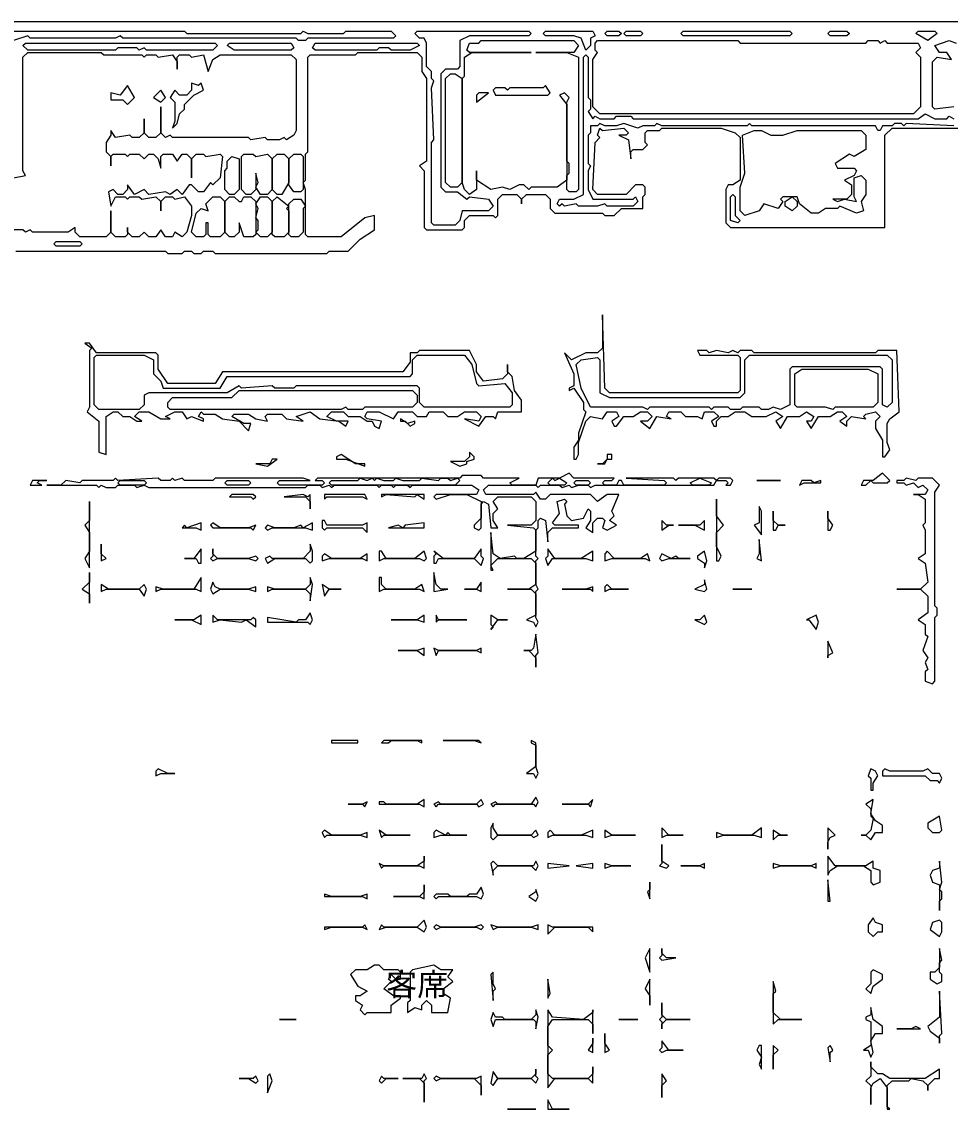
# Model space of a CAD drawing. Header units: millimetres. Extents: x -943 to 57094, y -4146 to 35497.
# Drawn here: x 26056 to 42423, y 16315 to 35497 of the extents above; entities that cross this region are included whole.
import ezdxf

# ---------------------------------------------------------------- set-up
doc = ezdxf.new("R2010")
doc.units = ezdxf.units.MM
doc.layers.add('EDITABLE_ROOM_LABELS', color=7, linetype='Continuous', lineweight=18, true_color=0x50555f)
doc.layers.add('RASTER_CONTOURS', color=7, linetype='Continuous', lineweight=18, true_color=0x50555f)
doc.styles.add('JAPANESE', font='msgothic.ttc')

msp = doc.modelspace()

# ---------------------------------------------------------------- linework, layer by layer
at = {"layer": 'RASTER_CONTOURS'}
for points in [[(51653, 35497), (6026, 35497)], [(22561, 35330), (28923, 35330), (28965, 35289), (30974, 35289), (31016, 35330), (31100, 35289), (31728, 35289), (31770, 35330), (32565, 35330), (32649, 35247), (32607, 35205), (31100, 35205), (31058, 35164), (30932, 35164), (30890, 35205), (27835, 35205), (27793, 35247), (27709, 35205), (26202, 35205), (26160, 35247), (25909, 35164)], [(42485, 33996), (42151, 33954), (42109, 33996), (42109, 34788), (42192, 34872), (42444, 34830), (42360, 34955), (42234, 34955), (42151, 35080), (42402, 35164), (42527, 35122)], [(25909, 32745), (26119, 32787), (26077, 32870), (26077, 34872), (26160, 34955), (27458, 34955), (27500, 34913), (28170, 34913), (28212, 34872), (28253, 34913), (28421, 34913), (28463, 34872), (28714, 34913), (28798, 34788), (28798, 34663), (28798, 34872), (28839, 34913), (29007, 34913), (29049, 34872), (29258, 34913), (29342, 34621), (29425, 34830), (29551, 34913), (30807, 34913), (30890, 34830), (30890, 33579), (30849, 33496), (30723, 33412), (30681, 33454), (30597, 33412), (30388, 33412), (30346, 33454), (30095, 33412), (30053, 33454), (28714, 33454), (28672, 33496), (28588, 33454), (28505, 33537), (28505, 33996), (28505, 33537), (28421, 33454), (28295, 33454), (28212, 33537), (28212, 33787), (28212, 33537), (28128, 33454), (28002, 33454), (27960, 33496), (27709, 33454), (27625, 33579), (27625, 33496), (27542, 33370), (27542, 33204), (27625, 33120), (27625, 32953), (27625, 33120), (27667, 33162), (27877, 33162), (27918, 33120), (27960, 33162), (28128, 33162), (28212, 33079), (28295, 33162), (28379, 33162), (28463, 33079), (28505, 32912), (28505, 33120), (28546, 33162), (28714, 33162), (28798, 33037), (28881, 33162), (28965, 33162), (29049, 33079), (29049, 32745), (29049, 33079), (29132, 33162), (29258, 33162), (29300, 33120), (29551, 33162), (29593, 33120), (29551, 32745), (29425, 32620), (29384, 32662), (29258, 32495), (29174, 32495), (29049, 32620), (29007, 32620), (28881, 32453), (28798, 32536), (28672, 32453), (28588, 32495), (28295, 32453), (28212, 32536), (28044, 32453), (27918, 32620), (27918, 32536), (27835, 32453), (27751, 32453), (27667, 32536), (27584, 32495), (27625, 32245), (27709, 32411), (27877, 32411), (27918, 32370), (27960, 32411), (28128, 32411), (28170, 32370), (28421, 32411), (28505, 32328), (28505, 32161), (28505, 32328), (28588, 32411), (28714, 32411), (28756, 32370), (28923, 32411), (29049, 32245), (29049, 32078), (28965, 31786), (28881, 31702), (28756, 31786), (28714, 31702), (28588, 31702), (28505, 31828), (28421, 31702), (28295, 31702), (28212, 31786), (28128, 31702), (28002, 31702), (27918, 31786), (27918, 31869), (27918, 31744), (27877, 31702), (27709, 31702), (27625, 31786), (27625, 32161), (27625, 31786), (27542, 31702), (27081, 31702), (26998, 31786), (26998, 31869), (26872, 31786), (26244, 31786), (26202, 31828), (26119, 31786), (26077, 31828), (25909, 31828)], [(25951, 31452), (28588, 31452), (28630, 31411), (28881, 31411), (28923, 31452), (29049, 31452), (29091, 31411), (29216, 31411), (29258, 31452), (29425, 31452), (29467, 31411), (31435, 31411), (31477, 31452), (31811, 31452), (32021, 31661), (32272, 31828), (32272, 32078), (32104, 32036), (31686, 31702), (31100, 31702), (31058, 31744), (31058, 32536), (31016, 32662), (31058, 32703), (31058, 33162), (31100, 33204), (31100, 34872), (31142, 34913), (31937, 34913), (31979, 34955), (33025, 34955), (33109, 34872), (33109, 34621), (33193, 34496), (33193, 33037), (33067, 32953), (33151, 32870), (33151, 31869), (33193, 31828), (33821, 31828), (33862, 31869), (33862, 31994), (33946, 32078), (34365, 32078), (34407, 32036), (34448, 32078), (34448, 32370), (34532, 32453), (34783, 32453), (34867, 32370), (34867, 32286), (34867, 32370), (34951, 32453), (35286, 32453), (35369, 32370), (35369, 32203), (35453, 32119), (36290, 32119), (36332, 32078), (36500, 32078), (36625, 32203), (37002, 32203), (37002, 32411), (37044, 32453), (37044, 32578), (37002, 32620), (36876, 32620), (36709, 32453), (36207, 32453), (36123, 32536), (36165, 33370), (36248, 33454), (36207, 33496), (36248, 33621), (36290, 33579), (36667, 33621), (36751, 33537), (36709, 33496), (36583, 33496), (36751, 33412), (36793, 33079), (36793, 33204), (36834, 33245), (37002, 33245), (37086, 33329), (37044, 33370), (37044, 33537), (37086, 33579), (37295, 33579), (37337, 33621), (38383, 33621), (38634, 33537), (38718, 33454), (38718, 32703), (38593, 32620), (38509, 32620), (38467, 32536), (38467, 31953), (38551, 31869), (41272, 31869), (41272, 33496), (41397, 33621), (44202, 33621)], [(42485, 33662), (41648, 33704), (41606, 33662), (41565, 33704), (41439, 33704), (41397, 33662), (41230, 33662), (41188, 33579), (41146, 33579), (41104, 33662), (38927, 33662), (38886, 33704), (38844, 33662), (37337, 33662), (37253, 33704), (37211, 33662), (37002, 33662), (36918, 33621), (36667, 33704), (36541, 33662), (36332, 33662), (36248, 33704), (36207, 33662), (36081, 33662), (36081, 33537), (36039, 33496), (36039, 32995), (36081, 32953), (36039, 32870), (36039, 32536), (36123, 32370), (36834, 32370), (36876, 32411), (36918, 32328), (36834, 32245), (36374, 32245), (36332, 32286), (36207, 32245), (35872, 32245), (35830, 32286), (35621, 32245), (35579, 32286), (35537, 32245), (35495, 32286), (35537, 32370), (35788, 32370), (35955, 32453), (35955, 34872), (35997, 34913), (36039, 34872), (36039, 34163), (36081, 34121), (36081, 33954), (36039, 33913), (36123, 33787), (36165, 33829), (36248, 33787), (36500, 33787), (36541, 33829), (36793, 33829), (36834, 33787), (41858, 33787), (41983, 33871), (42151, 33787), (42360, 33787), (42402, 33829), (42485, 33787)]]:
    msp.add_lwpolyline(points, dxfattribs=at)
for points in [[(34993, 35330), (35035, 35289), (34993, 35247), (33946, 35247), (33779, 35164), (33779, 34705), (33737, 34663), (33528, 34663), (33444, 34580), (33444, 32578), (33528, 32495), (33737, 32495), (33904, 32370), (33946, 32411), (34281, 32370), (34365, 32245), (34281, 32161), (33821, 32161), (33779, 31994), (33695, 31911), (33318, 31911), (33276, 31953), (33276, 33370), (33318, 33412), (33276, 34330), (33318, 34455), (33276, 34496), (33276, 34621), (33193, 34705), (33193, 35122), (33151, 35205), (33067, 35205), (32983, 35289), (33025, 35330)], [(35244, 35289), (35286, 35330), (36123, 35330), (36165, 35247), (36081, 35205), (36081, 35080), (35997, 34997), (35914, 35205), (35788, 35247), (35286, 35247)], [(36332, 35289), (36374, 35330), (36583, 35330), (36625, 35289), (36583, 35247), (36374, 35247)], [(36667, 35289), (36709, 35330), (36960, 35330), (37002, 35289), (36960, 35247), (36709, 35247)], [(37672, 35289), (37713, 35330), (39597, 35330), (39639, 35289), (39597, 35247), (37713, 35247)], [(40267, 35289), (40309, 35330), (40602, 35330), (40644, 35289), (40602, 35247), (40309, 35247)], [(41816, 35289), (41858, 35330), (42151, 35330), (42192, 35289), (42025, 35164)], [(26077, 35080), (26119, 35122), (29467, 35122), (29509, 35080), (29425, 34997), (28253, 34997), (28212, 35039), (28128, 34997), (28086, 35039), (27751, 35039), (27709, 34997), (26160, 34997)], [(29677, 35080), (29718, 35122), (30807, 35122), (30849, 35039), (30807, 34997), (29802, 34997)], [(31183, 35039), (31225, 35122), (33025, 35122), (33067, 35080), (32900, 34997), (32565, 34997), (32523, 35039), (32356, 35039), (32314, 34997), (31225, 34997)], [(33946, 35122), (34114, 35122), (34155, 35164), (35788, 35164), (35872, 35080), (35788, 34955), (35118, 34955), (35662, 34955), (35872, 34872), (35872, 32536), (35830, 32495), (35704, 32495), (35662, 32536), (35662, 32787), (35704, 32828), (35704, 32995), (35662, 33037), (35662, 34079), (35704, 34163), (35621, 34246), (35537, 34204), (35662, 34038), (35662, 32703), (35495, 32578), (35035, 32578), (34993, 32536), (34909, 32620), (34825, 32620), (34658, 32536), (34532, 32578), (34323, 32536), (34072, 32703), (34072, 32870), (34072, 32536), (33946, 32453), (33862, 32536), (33821, 32662), (33821, 34496), (33862, 34538), (33862, 34872), (33988, 34955), (35035, 34955), (33946, 34955), (33904, 34997)], [(36165, 35122), (36207, 35164), (38676, 35164), (38718, 35122), (40937, 35122), (40978, 35164), (41146, 35164), (41188, 35122), (41272, 35164), (41313, 35122), (41858, 35122), (41899, 35039), (41816, 34955), (41899, 34872), (41899, 33996), (41774, 33871), (36248, 33871), (36123, 33996), (36123, 34830), (36207, 34955), (36165, 34997)], [(33611, 34580), (33695, 34580), (33821, 34496), (33821, 32662), (33737, 32578), (33611, 32578), (33528, 32662), (33528, 34496)], [(28044, 34163), (27918, 34371), (27793, 34204), (27625, 34246), (27625, 34121), (27835, 34121), (27918, 34038)], [(29216, 34413), (29174, 34371), (29049, 34413), (29049, 34288), (28965, 34204), (28839, 34204), (28756, 34288), (28672, 34163), (28756, 34079), (28756, 33746), (28714, 33621), (28798, 33704), (28839, 33871), (28923, 33954), (28923, 34038), (29091, 34204), (29258, 34288)], [(35369, 34246), (35286, 34371), (35244, 34330), (34658, 34330), (34616, 34288), (34574, 34330), (34407, 34330), (34365, 34288), (34407, 34204), (35328, 34204)], [(28505, 34288), (28379, 34163), (28505, 34079), (28588, 34163)], [(34281, 34246), (34114, 34246), (34072, 34204), (34072, 34079)], [(38760, 33496), (38969, 33579), (39095, 33579), (39262, 33496), (39472, 33496), (39723, 33579), (40853, 33579), (40937, 33496), (40937, 33245), (40727, 33120), (40644, 33162), (40392, 32995), (40434, 32912), (40727, 32912), (40769, 32870), (40727, 32787), (40560, 32703), (40685, 32620), (40685, 32453), (40602, 32370), (40351, 32370), (40434, 32328), (40560, 32370), (40769, 32328), (40727, 32411), (40727, 32745), (40853, 32787), (40937, 32703), (40937, 32453), (40853, 32328), (40895, 32161), (40769, 32119), (40476, 32245), (40434, 32203), (40225, 32203), (40099, 32119), (39974, 32119), (39765, 32286), (39723, 32411), (39472, 32411), (39430, 32370), (39472, 32328), (39388, 32203), (39137, 32286), (39053, 32161), (38802, 32078), (38718, 32161), (38718, 32578), (38802, 32828)], [(29760, 33120), (29886, 33079), (29886, 32536), (29802, 32453), (29718, 32453), (29635, 32536), (29635, 32870), (29677, 32912), (29677, 33037)], [(29970, 33162), (30137, 33162), (30179, 33120), (30388, 33162), (30472, 33079), (30472, 32536), (30388, 32453), (30263, 32453), (30179, 32578), (30221, 32662), (30179, 32828), (30179, 32536), (30095, 32453), (30011, 32453), (29928, 32536), (29928, 33120)], [(30556, 33162), (30681, 33162), (30765, 33079), (30765, 32662), (30639, 32453), (30556, 32453), (30472, 32536), (30472, 33079)], [(30849, 33162), (30974, 33162), (31016, 33120), (31016, 32536), (30974, 32495), (30849, 32495), (30765, 32620), (30765, 33079)], [(38593, 32453), (38634, 32411), (38634, 32078), (38718, 31994), (38676, 31953), (38551, 31994), (38551, 32411)], [(29551, 32411), (29635, 32328), (29635, 31786), (29551, 31702), (29384, 31702), (29342, 31744), (29342, 31953), (29300, 31953), (29300, 31744), (29258, 31702), (29132, 31702), (29049, 31786), (29132, 32119), (29216, 32203), (29342, 32161), (29300, 32286), (29425, 32411)], [(29718, 32411), (29802, 32411), (29886, 32328), (29928, 32328), (29970, 32411), (30095, 32411), (30179, 32328), (30179, 31744), (30137, 31702), (29970, 31702), (29886, 31953), (29886, 31786), (29802, 31702), (29718, 31702), (29635, 31786), (29635, 32328)], [(30263, 32411), (30388, 32411), (30472, 32328), (30472, 31786), (30388, 31702), (30263, 31702), (30179, 31786), (30221, 31828), (30221, 31994), (30179, 32036), (30221, 32203), (30179, 32286)], [(30556, 32411), (30765, 32245), (30723, 32203), (30765, 32161), (30765, 31786), (30681, 31702), (30514, 31702), (30472, 31744), (30472, 32328)], [(30849, 32370), (30974, 32370), (31058, 32245), (31016, 32203), (31016, 31786), (30932, 31702), (30807, 31702), (30765, 31744), (30765, 32286)], [(39639, 32411), (39723, 32328), (39723, 32245), (39639, 32161), (39513, 32245), (39513, 32328)], [(26621, 31577), (26663, 31619), (27081, 31619), (27123, 31577), (27081, 31536), (26663, 31536)], [(35621, 29659), (35788, 29284), (35788, 29075), (35704, 29034), (35704, 28992), (35788, 29034), (35955, 28783), (35955, 28658), (35997, 28617), (35872, 28241), (35872, 28116), (35788, 27991), (35788, 27783), (35830, 27783), (35872, 27866), (35872, 28074), (35997, 28450), (36081, 28533), (36290, 28491), (36374, 28617), (36541, 28617), (36583, 28533), (36458, 28450), (36500, 28366), (36541, 28366), (36667, 28533), (36834, 28533), (36960, 28617), (37086, 28617), (37169, 28533), (37086, 28450), (36960, 28450), (37127, 28325), (37253, 28533), (37504, 28491), (37420, 28533), (37462, 28617), (37672, 28617), (37755, 28533), (37965, 28533), (38048, 28491), (38090, 28617), (38258, 28617), (38341, 28533), (38216, 28450), (38258, 28366), (38300, 28366), (38300, 28450), (38383, 28533), (38509, 28533), (38634, 28617), (38802, 28617), (38927, 28533), (39179, 28533), (39346, 28617), (39472, 28533), (39346, 28450), (39430, 28325), (39555, 28533), (39765, 28533), (39890, 28617), (40016, 28533), (39974, 28450), (39890, 28450), (39974, 28325), (40099, 28533), (40309, 28533), (40434, 28617), (40518, 28617), (40602, 28533), (40476, 28450), (40602, 28366), (40602, 28450), (40685, 28533), (40937, 28491), (40895, 28533), (40937, 28575), (41104, 28617), (41188, 28533), (41104, 28450), (41104, 28325), (41230, 28116), (41230, 27824), (41272, 27824), (41355, 27949), (41313, 28074), (41313, 28408), (41355, 28491), (41523, 28617), (41481, 29701), (41146, 29701), (41104, 29659), (38969, 29659), (38927, 29701), (38718, 29701), (38676, 29659), (38593, 29701), (38509, 29659), (38300, 29701), (38174, 29659), (38132, 29701), (37965, 29701), (38007, 29617), (38676, 29617), (38718, 29576), (38718, 28992), (38676, 28950), (36416, 28950), (36332, 29034), (36290, 30326), (36290, 29742), (36207, 29659), (35997, 29659), (35746, 29534)], [(27165, 29826), (27291, 29742), (27249, 29701), (27249, 28700), (27207, 28617), (27416, 28450), (27416, 27908), (27542, 27866), (27542, 28533), (27667, 28617), (27751, 28617), (27835, 28533), (27960, 28533), (28086, 28450), (28170, 28450), (28044, 28533), (28128, 28617), (28295, 28617), (28505, 28491), (28672, 28491), (28588, 28533), (28756, 28617), (28881, 28617), (28965, 28491), (29049, 28533), (29258, 28450), (29258, 28491), (29174, 28533), (29216, 28617), (29258, 28575), (29467, 28575), (29593, 28491), (29886, 28450), (30053, 28283), (30095, 28408), (29970, 28408), (29760, 28533), (29802, 28575), (30053, 28575), (30179, 28491), (30388, 28450), (30346, 28533), (30388, 28575), (30639, 28575), (30723, 28491), (31016, 28450), (30890, 28533), (31142, 28617), (31309, 28491), (31644, 28450), (31770, 28366), (31811, 28450), (31602, 28450), (31435, 28533), (31518, 28617), (31728, 28617), (31811, 28533), (32021, 28533), (32146, 28450), (32230, 28450), (32272, 28366), (32356, 28325), (32397, 28450), (32146, 28491), (32104, 28533), (32146, 28617), (32356, 28617), (32607, 28491), (32690, 28617), (32942, 28617), (33025, 28533), (33193, 28533), (33235, 28617), (33486, 28617), (33569, 28533), (33737, 28533), (33862, 28617), (34072, 28617), (34155, 28533), (34114, 28450), (33862, 28491), (34114, 28366), (34239, 28533), (34365, 28533), (34407, 28491), (34448, 28617), (34867, 28617), (34867, 28825), (34742, 28992), (34700, 29242), (34616, 29325), (34616, 29451), (34616, 29284), (34532, 29200), (34197, 29159), (34072, 29325), (34072, 29451), (33946, 29701), (33067, 29701), (33025, 29659), (32900, 29659), (32900, 29492), (32774, 29325), (29593, 29325), (29467, 29117), (28630, 29117), (28463, 29367), (28463, 29617), (28421, 29659), (27374, 29659), (27249, 29826)], [(27332, 29576), (27374, 29617), (28212, 29617), (28379, 29534), (28379, 29284), (28505, 29159), (28546, 29034), (29551, 29034), (29677, 29242), (32900, 29242), (32942, 29284), (32942, 29534), (33025, 29617), (33862, 29617), (33988, 29451), (34072, 29117), (34114, 29075), (34574, 29117), (34700, 28950), (34700, 28742), (34658, 28700), (33151, 28700), (33067, 28783), (33067, 29034), (33025, 29075), (30890, 29075), (30849, 29034), (30514, 29034), (30472, 29075), (29928, 29034), (29886, 29075), (29677, 28950), (28295, 28950), (28212, 28908), (28212, 28742), (28128, 28658), (27416, 28658), (27332, 28742)], [(41397, 28783), (41313, 28700), (41230, 28742), (41230, 29367), (41188, 29409), (39639, 29409), (39597, 29367), (39597, 28742), (39430, 28658), (39304, 28700), (39220, 28658), (39095, 28658), (39053, 28700), (38760, 28700), (38718, 28658), (38551, 28658), (38509, 28700), (38258, 28700), (38216, 28658), (38174, 28700), (37127, 28700), (37086, 28658), (37002, 28700), (36081, 28700), (35914, 29034), (35830, 29451), (35914, 29534), (36207, 29576), (36248, 29534), (36248, 28950), (36416, 28867), (38718, 28867), (38802, 28950), (38802, 29534), (38886, 29617), (41313, 29617), (41397, 29534)], [(39681, 29284), (39806, 29367), (40978, 29367), (41146, 29284), (41146, 28783), (41062, 28700), (40392, 28700), (40351, 28658), (40225, 28700), (39723, 28700), (39681, 28742)], [(28630, 28700), (28630, 28783), (28714, 28867), (29760, 28867), (29886, 28992), (32942, 28992), (33025, 28908), (33025, 28783), (32942, 28700), (32104, 28700), (32063, 28658), (31811, 28658), (31770, 28700), (31686, 28658), (28672, 28658)], [(32732, 28491), (32732, 28450), (32816, 28450), (32900, 28366), (32983, 28408), (32983, 28450), (32858, 28408)], [(31602, 27824), (31602, 27783), (31770, 27783), (32104, 27657), (32104, 27699), (31937, 27699), (31686, 27866)], [(34030, 27824), (33946, 27908), (33946, 27824), (33862, 27741), (33611, 27741), (33779, 27657), (33904, 27699), (33904, 27741), (34030, 27783)], [(36458, 27866), (36374, 27866), (36374, 27783), (36290, 27699), (36207, 27699), (36332, 27699), (36374, 27783), (36458, 27783)], [(30556, 27783), (30472, 27783), (30430, 27699), (30179, 27699), (30388, 27657)], [(38593, 27407), (38551, 27449), (38341, 27449), (38300, 27407), (38258, 27449), (37630, 27449), (37588, 27407), (37546, 27449), (36709, 27449), (37379, 27407), (37420, 27366), (37379, 27324), (36667, 27324), (36625, 27407), (36583, 27407), (36541, 27324), (36332, 27324), (36290, 27366), (36332, 27407), (36458, 27407), (36500, 27449), (35788, 27449), (35704, 27532), (35537, 27449), (35160, 27449), (35118, 27324), (34700, 27324), (34658, 27366), (34825, 27449), (34197, 27449), (34155, 27491), (33821, 27491), (33779, 27449), (31267, 27449), (31225, 27407), (31351, 27407), (31393, 27366), (31351, 27324), (30597, 27324), (30556, 27366), (30597, 27407), (31142, 27407), (31016, 27449), (29467, 27449), (29425, 27407), (28923, 27407), (28881, 27449), (28756, 27407), (28714, 27449), (28672, 27407), (28505, 27407), (28463, 27449), (27751, 27407), (27709, 27449), (27667, 27407), (27123, 27407), (27081, 27366), (26830, 27407), (26746, 27324), (26495, 27324), (27374, 27324), (27416, 27282), (27458, 27324), (27542, 27282), (27709, 27282), (27751, 27324), (28044, 27324), (28086, 27282), (28212, 27324), (28295, 27282), (31058, 27282), (31100, 27324), (31309, 27324), (31351, 27282), (31477, 27324), (31518, 27282), (31560, 27324), (32314, 27324), (32356, 27282), (32397, 27324), (32565, 27324), (32607, 27282), (32649, 27324), (32858, 27324), (32900, 27282), (32942, 27324), (33988, 27324), (34114, 27240), (34072, 27157), (33360, 27157), (33318, 27115), (33360, 27074), (33611, 27157), (33904, 27157), (34155, 27032), (34155, 26740), (34030, 26615), (34030, 26573), (34114, 26531), (34155, 26573), (34155, 26990), (34197, 27032), (34281, 26990), (34323, 26573), (34448, 26573), (34365, 26698), (34365, 26823), (34448, 26907), (34365, 27032), (34448, 27115), (35035, 27115), (35118, 27032), (35118, 26698), (35035, 26615), (34616, 26615), (35076, 26573), (35118, 26531), (35118, 26156), (34909, 26031), (34783, 26031), (34742, 26073), (34490, 26031), (34365, 26114), (34323, 26490), (34323, 25823), (34365, 25823), (34323, 25906), (34448, 26031), (35035, 26031), (35118, 25948), (35118, 25572), (34993, 25489), (34616, 25489), (35035, 25489), (35118, 25406), (35118, 25030), (34951, 24947), (35076, 24905), (35118, 24822), (35160, 24905), (35118, 24989), (35118, 25447), (35160, 25489), (35118, 25572), (35118, 25989), (35160, 26031), (35118, 26073), (35118, 26531), (35160, 26573), (35160, 26698), (35202, 26740), (35286, 26698), (35328, 26323), (35328, 26490), (35411, 26573), (35872, 26573), (35872, 26615), (35453, 26615), (35411, 26657), (35537, 26823), (35495, 27032), (35621, 27074), (35662, 27032), (35621, 26990), (35662, 26782), (35746, 26698), (35955, 26740), (36039, 26907), (36081, 26865), (36081, 26698), (35997, 26573), (36123, 26490), (36123, 26657), (36207, 26740), (36290, 26740), (36332, 26698), (36290, 26573), (36374, 26531), (36541, 26615), (36416, 26698), (36500, 26782), (36458, 26865), (36583, 27157), (36374, 27157), (36207, 27032), (36081, 27157), (35369, 27157), (35286, 27074), (35202, 27074), (35118, 27199), (35076, 27157), (34239, 27157), (34197, 27240), (34281, 27324), (35118, 27324), (35160, 27282), (35202, 27324), (35537, 27324), (35579, 27282), (35704, 27324), (35746, 27282), (35872, 27324), (36039, 27324), (36081, 27282), (36165, 27324), (38258, 27324), (38300, 27407), (38467, 27407), (38509, 27366), (38467, 27324), (38551, 27324)], [(31477, 27366), (31518, 27407), (31979, 27407), (32021, 27449), (32146, 27407), (32230, 27449), (32272, 27407), (32314, 27449), (32439, 27407), (32607, 27407), (32649, 27449), (32774, 27407), (33067, 27407), (33109, 27449), (33402, 27407), (33444, 27449), (33569, 27449), (33611, 27407), (33737, 27449), (33779, 27407), (33695, 27324), (31518, 27324)], [(35328, 27366), (35411, 27449), (35453, 27407), (35537, 27449), (35662, 27366), (35621, 27324), (35369, 27324)], [(37839, 27366), (38007, 27449), (38216, 27366), (38174, 27324), (37881, 27324)], [(41355, 27407), (41230, 27532), (41062, 27407), (40895, 27407), (40853, 27324), (40937, 27324), (41020, 27407), (41062, 27366), (41313, 27366)], [(41648, 27449), (41606, 27407), (41481, 27407), (41481, 27366), (41606, 27366), (41648, 27324), (41774, 27366), (41858, 27282), (41941, 27324), (42025, 27240), (41983, 27157), (41774, 27157), (41858, 27157), (41983, 27074), (41983, 26657), (41941, 26615), (41983, 26531), (41983, 26114), (41858, 26031), (41983, 25948), (42025, 25614), (41899, 25489), (41481, 25489), (41899, 25489), (42025, 25364), (42025, 25072), (41858, 24947), (41983, 24863), (41983, 24697), (42025, 24655), (41941, 24405), (42025, 24280), (41983, 24196), (42025, 24071), (41983, 24029), (41983, 23863), (42109, 23821), (42151, 23863), (42151, 24989), (42192, 25030), (42192, 25155), (42151, 25197), (42151, 27199), (42234, 27324), (42109, 27449), (41858, 27449), (41816, 27407)], [(26202, 27324), (26412, 27324), (26328, 27366), (26370, 27407), (26495, 27407), (26244, 27407)], [(27751, 27366), (27793, 27407), (28212, 27407), (28253, 27366), (28212, 27324), (27793, 27324)], [(29635, 27366), (29677, 27407), (30053, 27407), (30095, 27366), (30053, 27324), (29677, 27324)], [(35788, 27366), (35830, 27407), (36039, 27407), (36081, 27366), (36039, 27324), (35830, 27324)], [(39011, 27407), (39430, 27407)], [(39765, 27324), (39848, 27366), (40141, 27366), (40141, 27407), (40016, 27366), (39974, 27407), (39806, 27407)], [(29718, 27115), (30095, 27115), (30137, 27074), (30179, 27115), (30137, 27157), (29760, 27157)], [(30681, 27115), (31058, 27115), (31142, 27032), (31142, 26907), (31142, 27157), (31100, 27115), (31016, 27157)], [(31393, 27157), (31393, 27074), (31435, 27115), (32063, 27115), (32146, 27074), (32104, 27157)], [(32397, 27157), (32397, 27115), (32481, 27157), (32983, 27115), (33025, 27157), (33151, 27074), (33151, 27157)], [(38300, 27074), (38300, 25989), (38341, 25989), (38383, 26073), (38300, 26240), (38300, 26490), (38425, 26615), (38300, 26782)], [(27249, 27032), (27249, 26698), (27165, 26615), (27249, 26490), (27249, 26156), (27165, 26031), (27249, 25864)], [(39053, 26949), (39053, 26657), (38969, 26615), (39095, 26448), (39095, 26865)], [(39304, 26865), (39304, 26531), (39346, 26531), (39388, 26615), (39513, 26615), (39388, 26615), (39304, 26698)], [(40267, 26865), (40267, 26531), (40309, 26531), (40351, 26615), (40267, 26740)], [(31351, 26698), (31351, 26573), (31393, 26531), (31435, 26573), (32063, 26573), (32146, 26490), (32146, 26657), (32063, 26615), (31435, 26615), (31393, 26698)], [(37337, 26698), (37337, 26531), (37462, 26615), (37546, 26615), (37420, 26615)], [(38090, 26531), (38090, 26698), (38007, 26615), (37630, 26615), (37923, 26615)], [(29216, 26657), (28965, 26573), (28923, 26615), (28881, 26573), (29132, 26573), (29216, 26531)], [(29384, 26615), (29425, 26573), (30095, 26573), (30137, 26531), (30179, 26615), (30053, 26573), (29551, 26573), (29425, 26657)], [(31183, 26657), (31016, 26573), (30974, 26615), (30849, 26573), (30514, 26573), (30388, 26615), (30346, 26573), (30388, 26531), (30472, 26573), (31058, 26573), (31183, 26531)], [(33151, 26657), (32816, 26615), (32774, 26573), (32690, 26615), (32523, 26573), (33151, 26573)], [(27458, 26281), (27458, 25989), (27542, 26031), (27458, 26114)], [(31183, 26156), (31142, 26281), (31142, 26156), (31016, 26031), (30472, 26031), (30430, 26073), (30346, 26031), (30388, 25948), (30514, 26031), (31058, 26031), (31142, 25948), (31183, 25989)], [(39053, 26365), (39053, 26114), (39011, 26031), (39095, 25989)], [(29216, 26198), (29091, 26031), (28923, 26031), (29132, 26031), (29174, 25948), (29216, 25948)], [(29384, 26031), (29425, 25989), (29509, 26031), (30053, 26031), (30179, 25989), (30221, 26031), (30179, 26073), (30053, 26031), (29509, 26031), (29425, 26114), (29425, 26198), (29425, 26073)], [(31351, 26073), (31351, 25989), (31477, 26031), (32063, 26031), (32146, 25989), (32146, 26114), (32021, 26031), (31518, 26031), (31393, 26114)], [(32356, 26156), (32356, 25989), (32439, 26031), (33067, 26031), (33151, 25989), (33193, 26031), (33151, 26156), (32983, 26031), (32481, 26031), (32397, 26156)], [(34197, 26031), (34155, 26073), (34155, 26198), (34030, 26031), (33486, 26031), (33318, 26156), (33360, 26114), (33318, 26073), (33318, 25948), (33360, 25948), (33402, 26031), (34030, 26031), (34155, 25906)], [(35286, 26031), (35328, 25906), (35411, 26031), (35997, 26031), (36123, 25989), (36123, 26156), (35914, 26031), (35453, 26031), (35328, 26198), (35328, 26073)], [(36332, 26114), (36332, 25989), (36458, 26031), (37044, 26031), (37127, 25989), (37086, 26114), (36960, 26031), (36500, 26031), (36374, 26156)], [(37295, 26031), (37337, 25989), (37462, 26031), (37839, 26031), (37630, 26031), (37588, 26073), (37504, 26031), (37337, 26114)], [(38090, 26156), (37965, 26073), (37965, 26031), (38090, 25948), (38090, 25864), (38132, 25989)], [(27249, 25781), (27249, 25614), (27123, 25489), (27249, 25406), (27249, 25239)], [(33318, 25781), (33318, 25447), (33569, 25489), (33444, 25489), (33360, 25572)], [(27458, 25572), (27458, 25447), (27542, 25489), (28128, 25489), (28212, 25364), (28253, 25489), (28212, 25572), (28128, 25489), (27584, 25489)], [(29216, 25697), (29091, 25489), (28546, 25489), (28421, 25531), (28421, 25447), (28505, 25489), (29132, 25489), (29216, 25447)], [(29384, 25489), (29425, 25406), (29551, 25489), (30053, 25489), (30179, 25447), (30179, 25531), (30053, 25489), (29551, 25489), (29467, 25531), (29425, 25614)], [(31183, 25572), (31142, 25697), (31142, 25572), (31058, 25489), (30514, 25489), (30388, 25531), (30388, 25447), (30472, 25489), (31058, 25489), (31142, 25406), (31142, 25280)], [(31351, 25572), (31393, 25364), (31477, 25489), (31686, 25489), (31477, 25489)], [(32356, 25697), (32356, 25447), (32439, 25489), (33067, 25489), (33151, 25447), (33109, 25572), (32983, 25489), (32481, 25489), (32397, 25572), (32397, 25697)], [(34155, 25614), (34072, 25489), (33862, 25489), (34072, 25489), (34155, 25447)], [(36123, 25447), (36123, 25531), (35997, 25489), (35579, 25489), (36081, 25489)], [(36332, 25531), (36332, 25447), (36416, 25489), (36751, 25489), (36458, 25489), (36374, 25572)], [(38090, 25656), (38090, 25572), (37923, 25489), (38090, 25447), (38132, 25489)], [(38593, 25489), (38927, 25489)], [(29216, 24863), (29216, 25030), (29091, 24947), (28756, 24947), (29049, 24947)], [(29425, 25030), (29425, 24905), (29551, 24947), (29928, 24905), (30011, 24947), (30179, 24822), (30179, 24947), (30137, 24989), (30095, 24947), (29509, 24947)], [(31183, 24947), (31142, 25072), (31058, 24947), (30932, 24947), (30890, 24905), (30388, 24989), (30388, 24905), (31100, 24905), (31142, 24863)], [(33151, 25030), (33025, 24947), (32565, 24947), (33025, 24947), (33151, 24905)], [(33360, 25030), (33360, 24905), (33402, 24947), (33904, 24947), (33402, 24947)], [(34323, 24780), (34448, 24947), (34616, 24947), (34448, 24947), (34323, 25030), (34323, 24863), (34365, 24822)], [(38132, 24905), (38090, 25030), (38007, 24947), (37923, 24947), (38090, 24863)], [(40058, 25030), (39890, 24947), (39932, 24947), (40058, 24780), (40099, 24905)], [(35118, 24697), (35076, 24446), (35035, 24405), (34909, 24405), (34993, 24405), (35118, 24280), (35118, 24113), (35118, 24321), (35160, 24363)], [(40267, 24572), (40267, 24280), (40267, 24321), (40351, 24363)], [(33151, 24321), (33151, 24446), (33025, 24405), (32690, 24405), (33025, 24405)], [(33318, 24446), (33360, 24321), (33402, 24405), (34072, 24405), (34155, 24363), (34155, 24446), (34072, 24405), (33402, 24405)], [(31518, 22820), (31518, 22778), (31979, 22778), (31979, 22820)], [(32397, 22778), (32523, 22778), (32565, 22820), (33025, 22820), (33109, 22778), (33109, 22820), (32439, 22820)], [(33486, 22820), (34030, 22820), (34155, 22778), (34114, 22820)], [(35035, 22820), (35035, 22778), (35118, 22737), (35118, 22361), (34951, 22236), (35076, 22236), (35118, 22153), (35160, 22236), (35118, 22361), (35118, 22778)], [(28421, 22278), (28421, 22195), (28505, 22236), (28756, 22236), (28630, 22236), (28463, 22320)], [(41020, 22320), (40978, 22195), (41020, 22153), (41020, 21944), (41062, 21944), (41062, 22069), (41146, 22195), (41104, 22278)], [(41230, 22278), (41230, 22195), (41983, 22195), (42067, 22111), (42192, 22111), (42234, 22069), (42276, 22153), (42234, 22236), (42109, 22236), (42025, 22320), (41941, 22278), (41355, 22278), (41272, 22320)], [(32146, 21736), (32063, 21694), (31811, 21694), (32063, 21694), (32104, 21652)], [(33151, 21778), (33025, 21694), (32481, 21694), (32439, 21736), (32356, 21736), (32356, 21694), (33067, 21694), (33151, 21652)], [(34197, 21694), (34155, 21778), (34072, 21694), (33444, 21694), (33402, 21736), (33318, 21694), (33360, 21652), (33402, 21694), (34072, 21694), (34114, 21652)], [(35160, 21736), (35118, 21819), (35035, 21694), (34448, 21694), (34407, 21736), (34323, 21694), (34365, 21652), (34407, 21694), (35076, 21694), (35118, 21652)], [(36123, 21778), (36039, 21694), (35579, 21694), (36039, 21694), (36081, 21652)], [(41062, 21778), (40937, 21694), (41020, 21611), (41020, 21486), (41062, 21444), (41020, 21235), (40937, 21152), (40853, 21152), (40937, 21152), (41020, 21069), (41104, 21194), (41230, 21194), (41230, 21319), (41104, 21402), (41020, 21527)], [(42234, 21486), (42025, 21361), (42025, 21277), (42109, 21194), (42234, 21194), (42276, 21235)], [(34323, 21277), (34323, 21110), (34365, 21069), (34448, 21152), (35035, 21152), (35076, 21110), (35160, 21152), (35118, 21235), (35035, 21152), (34448, 21152), (34365, 21277), (34365, 21361)], [(31351, 21194), (31393, 21110), (31435, 21152), (32021, 21152), (32146, 21110), (32146, 21194), (32021, 21152), (31518, 21152), (31393, 21235)], [(32356, 21235), (32397, 21110), (32439, 21152), (32900, 21152), (32481, 21152)], [(33318, 21194), (33318, 21110), (33444, 21152), (33904, 21152), (33611, 21152), (33569, 21194), (33528, 21152), (33360, 21235)], [(35328, 21194), (35328, 21110), (35411, 21152), (35997, 21152), (36123, 21110), (36123, 21235), (35914, 21152), (35453, 21152), (35369, 21235)], [(36332, 21235), (36332, 21110), (36458, 21152), (36876, 21152), (36458, 21152)], [(37337, 21277), (37337, 21110), (37420, 21152), (37713, 21152), (37462, 21152)], [(39095, 21277), (38927, 21152), (38425, 21152), (38300, 21194), (38300, 21110), (38425, 21152), (38969, 21152), (39095, 21110)], [(39304, 21235), (39304, 21069), (39388, 21152), (39555, 21152), (39430, 21152)], [(40267, 21277), (40267, 20902), (40267, 21027), (40309, 21110), (40392, 21152)], [(37337, 20985), (37337, 20652), (37295, 20610), (37420, 20568), (37462, 20610), (37337, 20693)], [(33151, 20777), (33151, 20693), (33025, 20610), (32439, 20610), (32356, 20652), (32397, 20568), (32439, 20610), (33067, 20610), (33151, 20568)], [(40267, 20777), (40267, 20443), (40309, 20527), (40434, 20610), (40895, 20610), (41020, 20527), (41020, 20318), (41062, 20276), (41188, 20318), (41188, 20527), (41062, 20568), (41062, 20693), (40937, 20610), (40392, 20610)], [(34323, 20652), (34365, 20443), (34365, 20527), (34448, 20610), (35035, 20610), (35118, 20527), (35160, 20610), (35118, 20693), (35076, 20610), (34448, 20610), (34365, 20693)], [(35328, 20652), (35328, 20568), (35704, 20610)], [(36123, 20568), (36123, 20652), (35830, 20610)], [(36332, 20652), (36332, 20568), (36458, 20610), (36793, 20610), (36458, 20610)], [(38090, 20568), (38090, 20652), (38007, 20610), (37672, 20610), (38007, 20610)], [(39304, 20652), (39304, 20568), (39430, 20610), (39974, 20610), (40058, 20568), (40058, 20652), (39974, 20610), (39430, 20610)], [(42234, 20693), (42234, 20568), (42109, 20527), (42067, 20443), (42109, 20318), (42234, 20276), (42234, 19818), (42234, 19984), (42276, 20026), (42276, 20151), (42234, 20193), (42276, 20318)], [(40267, 20360), (40267, 19984), (40309, 19984)], [(33151, 20276), (33151, 20151), (33067, 20068), (32607, 20068), (33067, 20068), (33151, 20026)], [(34197, 20110), (34155, 20235), (34072, 20110), (33946, 20110), (33904, 20068), (33611, 20068), (33569, 20110), (33360, 20110), (33318, 20068), (33360, 20026), (33402, 20068), (34072, 20068), (34155, 20026)], [(35118, 20193), (35118, 20151), (34993, 20068), (35118, 19984), (35160, 20068)], [(37127, 20318), (37127, 20193), (37086, 20151), (37127, 20026)], [(31393, 20110), (31393, 20068), (32063, 20068), (32146, 20026), (32146, 20110), (32021, 20068), (31518, 20068)], [(32104, 19567), (32063, 19526), (31393, 19526), (31393, 19484), (31518, 19526), (32063, 19526), (32146, 19484)], [(33193, 19526), (33151, 19651), (33025, 19526), (32439, 19526), (32397, 19567), (32356, 19484), (32481, 19526), (33025, 19526), (33151, 19442)], [(33318, 19526), (33360, 19484), (33444, 19526), (34072, 19526), (34155, 19484), (34197, 19526), (34155, 19567), (34030, 19526), (33444, 19526), (33360, 19567)], [(34323, 19567), (34365, 19484), (34448, 19526), (35035, 19526), (35160, 19484), (35160, 19567), (35035, 19526), (34448, 19526)], [(35328, 19567), (35328, 19401), (35453, 19526), (36039, 19526), (36123, 19442), (36123, 19526), (35411, 19526)], [(41062, 19693), (40978, 19567), (40978, 19442), (41062, 19359), (41146, 19442), (41230, 19442), (41230, 19567), (41104, 19609)], [(42234, 19651), (42109, 19609), (42067, 19484), (42234, 19359), (42276, 19442), (42276, 19609)], [(37127, 19150), (37044, 18984), (37127, 18733)], [(37337, 19150), (37337, 19025), (37295, 18984), (37337, 18942), (37588, 18984), (37420, 18984), (37337, 19067)], [(42234, 19150), (42234, 18817), (42151, 18733), (42067, 18733), (42067, 18608), (42192, 18525), (42276, 18567), (42276, 18692), (42234, 18733), (42234, 18900), (42276, 18942)], [(32690, 18775), (32439, 18775), (32356, 18859), (32272, 18859), (32146, 18775), (31937, 18775), (31853, 18692), (31979, 18483), (32146, 18400), (32021, 18316), (31937, 18316), (31937, 18233), (32063, 18150), (32021, 18066), (32104, 17983), (32146, 18024), (32565, 18024), (32565, 18150), (32732, 18275), (32732, 18316), (32607, 18316), (32439, 18441), (32565, 18567), (32523, 18608), (32565, 18692), (32649, 18608), (32732, 18608), (32732, 18733)], [(33653, 18775), (33444, 18775), (33318, 18859), (32942, 18775), (32900, 18733), (32900, 18233), (32858, 18191), (32858, 18024), (32983, 18108), (33109, 18066), (33109, 18150), (33193, 18233), (33276, 18150), (33276, 18024), (33569, 18024), (33611, 18275), (33486, 18358), (33486, 18441), (33653, 18567), (33569, 18650)], [(34365, 18733), (34323, 18692), (34365, 18233), (34365, 18400), (34407, 18441), (34365, 18525)], [(35328, 18608), (35328, 18275), (35369, 18358)], [(37127, 18608), (37044, 18441), (37127, 18316), (37127, 18150)], [(41062, 18775), (41020, 18733), (41020, 18525), (40937, 18441), (41020, 18358), (41062, 18483), (41230, 18608), (41230, 18692)], [(39304, 18567), (39304, 17816), (39388, 17899), (39806, 17899), (39430, 17899), (39304, 18024), (39304, 18358), (39346, 18400)], [(42234, 18400), (42234, 17941), (42025, 17774), (42067, 17691), (42234, 17566), (42234, 17482), (42234, 17607), (42276, 17649)], [(35160, 17941), (35118, 18066), (35118, 17983), (35035, 17899), (34574, 17899), (34532, 17941), (34407, 17941), (34365, 18024), (34323, 17899), (34365, 17774), (34407, 17899), (35076, 17899), (35118, 17858), (35118, 17733)], [(35328, 18066), (35328, 16690), (35453, 16857), (36039, 16857), (36123, 16773), (36123, 17065), (36123, 16940), (36039, 16857), (35411, 16857), (35328, 16940), (35328, 17274), (35411, 17357), (35328, 17441), (35328, 17774), (35411, 17899), (36039, 17899), (36123, 17816), (36123, 17649), (36123, 18066), (36123, 18024), (35955, 17899), (35411, 17941)], [(37337, 18191), (37337, 17941), (37295, 17899), (37337, 17858), (37337, 17733), (37337, 17816), (37420, 17899), (37839, 17899), (37420, 17899), (37337, 17983)], [(41020, 18108), (41020, 17983), (40937, 17941), (40937, 17899), (41020, 17858), (41020, 17441), (40895, 17357), (40978, 17357), (41020, 17232), (41062, 17316), (41020, 17524), (41104, 17649), (41230, 17649), (41230, 17774), (41062, 17899)], [(30597, 17899), (30890, 17899)], [(36583, 17899), (36918, 17899)], [(36332, 17649), (36332, 17316), (36416, 17357), (36332, 17482)], [(41899, 17733), (41816, 17774), (41732, 17733), (41481, 17733)], [(36123, 17566), (36123, 17482), (36039, 17357), (36123, 17316)], [(37295, 17357), (37337, 17316), (37420, 17357), (37713, 17357), (37462, 17357), (37337, 17524), (37337, 17399)], [(39053, 17441), (39011, 17357), (39095, 17232), (39053, 17107), (39095, 17024), (39095, 17441)], [(39304, 17441), (39304, 17024), (39304, 17274), (39388, 17357)], [(40309, 17441), (40267, 17399), (40309, 17149), (40309, 17316), (40351, 17357)], [(40937, 16815), (41020, 16732), (41020, 16398), (41020, 16690), (41062, 16773), (41188, 16857), (41313, 16690), (41313, 16315), (41355, 16315), (41313, 16356), (41313, 16732), (41397, 16815), (41690, 16815), (41732, 16857), (41941, 16815), (42025, 16732), (42025, 16648), (42025, 16732), (42151, 16857), (42234, 16857), (42234, 17024), (41983, 16857), (41355, 16857), (41230, 16940), (41146, 16940), (41020, 17065), (41020, 17149), (41020, 16899)], [(30221, 16815), (30179, 16899), (30137, 16857), (29886, 16857), (30053, 16857), (30179, 16773)], [(30430, 16940), (30388, 16899), (30388, 16607), (30472, 16815)], [(32356, 16815), (32397, 16773), (32481, 16857), (32690, 16857), (32439, 16857), (32397, 16899)], [(32774, 16857), (33067, 16857), (33151, 16773), (33151, 16440), (33151, 16815), (33193, 16857), (33151, 16940), (33109, 16857)], [(33318, 16857), (33360, 16815), (33444, 16857), (34030, 16857), (34155, 16732), (34155, 16565), (34155, 16899), (34072, 16857), (33444, 16857), (33360, 16899)], [(35160, 16857), (35118, 16899), (35118, 17024), (35118, 16940), (35035, 16857), (34448, 16857), (34365, 16982), (34323, 16773), (34365, 16732), (34448, 16857), (35035, 16857), (35118, 16773)], [(37337, 16940), (37337, 16523), (37337, 16732), (37420, 16815)], [(34616, 16315), (35118, 16315)], [(35328, 16482), (35328, 16315), (35704, 16315), (35411, 16315)]]:
    msp.add_lwpolyline(points, close=True, dxfattribs=at)

# ---------------------------------------------------------------- texts
at = {"layer": 'EDITABLE_ROOM_LABELS', "style": 'JAPANESE'}
msp.add_text('客席', height=400, dxfattribs=at).set_placement((32481, 18316))

doc.saveas('drawing.dxf')
